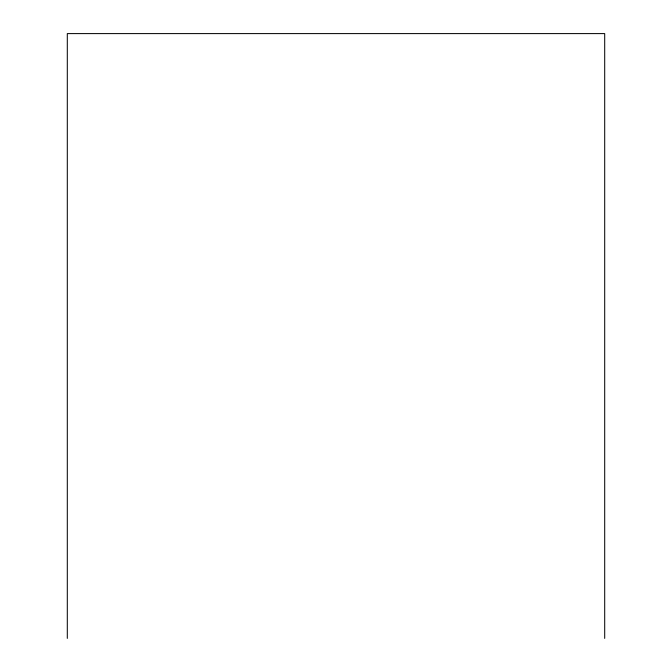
<?xml version="1.0" encoding="UTF-8"?>
<svg xmlns="http://www.w3.org/2000/svg" width="672" height="672" viewBox="0 0 672 672"><rect width="100%" height="100%" fill="white"/><g stroke="black" fill="none" stroke-linecap="round" stroke-linejoin="round"><path stroke-width="1.01" d="M604.699 638.4L604.699 33.6L67.301 33.6L67.301 638.4"/></g></svg>
